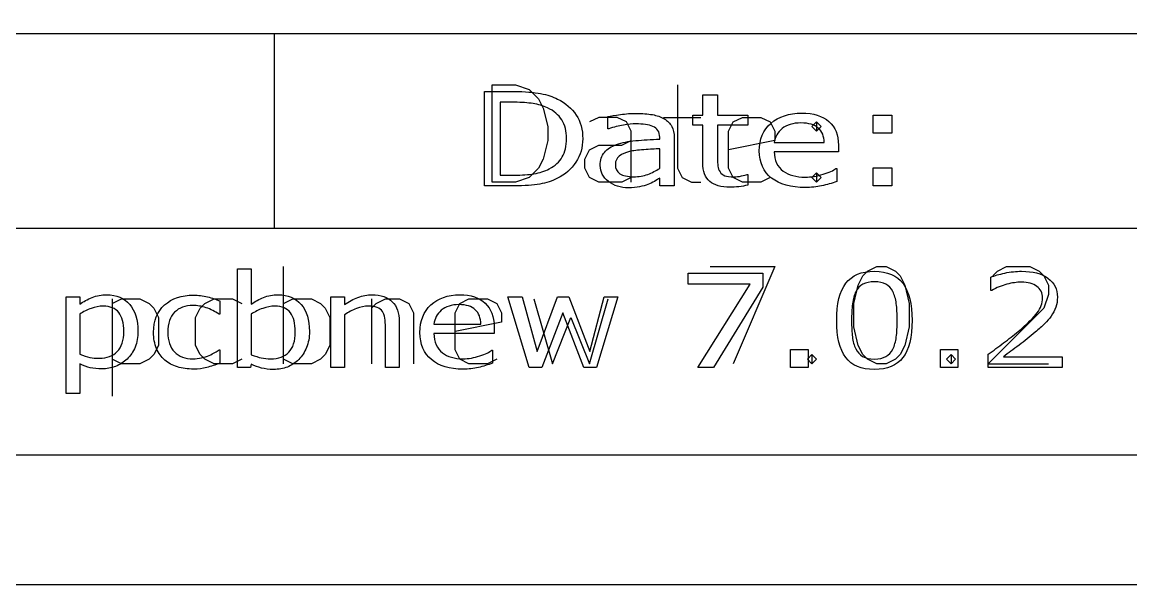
# Model space of a CAD drawing. Header units: millimetres. Extents: x 10 to 410, y 10 to 287.
# Drawn here: x 316.1 to 333.19, y 10 to 18.67 of the extents above; entities that cross this region are included whole.
import ezdxf

# ---------------------------------------------------------------- set-up
doc = ezdxf.new("R2010")
doc.units = ezdxf.units.MM
doc.layers.get('0').update_dxf_attribs({"linetype": 'CONTINUOUS'})

msp = doc.modelspace()

# ---------------------------------------------------------------- linework, layer by layer
at = {"color": 7}
for points in [[(10, 287.0022), (409.989, 287.0022), (409.989, 10), (10, 10)], [(12, 285.0022), (407.989, 285.0022), (407.989, 12), (12, 12)], [(299.989, 44), (407.989, 44), (407.989, 12), (299.989, 12)], [(323.3461, 16.2061), (323.3461, 17.7061), (323.7033, 17.7061), (323.9176, 17.6346), (324.0604, 17.4918), (324.1319, 17.3489), (324.2033, 17.0632), (324.2033, 16.8489), (324.1319, 16.5632), (324.0604, 16.4204), (323.9176, 16.2775), (323.7033, 16.2061)], [(329.50627, 16.96257), (329.21889, 16.96257), (329.21889, 17.24089), (329.50627, 17.24089)], [(324.49319, 16.87859)], [(324.74218, 16.87563)], [(325.92777, 16.41855)], [(329.50627, 16.15007), (329.21889, 16.15007), (329.21889, 16.42839), (329.50627, 16.42839)], [(329.2747, 14.9061), (329.4176, 14.9061), (329.5604, 14.8346), (329.6319, 14.7632), (329.7033, 14.6204), (329.7747, 14.3346), (329.7747, 13.9775), (329.7033, 13.6918), (329.6319, 13.5489), (329.5604, 13.4775), (329.4176, 13.4061), (329.2747, 13.4061), (329.1319, 13.4775), (329.0604, 13.5489), (328.989, 13.6918), (328.9176, 13.9775), (328.9176, 14.3346), (328.989, 14.6204), (329.0604, 14.7632), (329.1319, 14.8346)], [(327.51536, 14.58617), (326.75518, 13.34984), (326.51381, 13.34984), (327.32249, 14.63304), (326.36606, 14.63304), (326.36606, 14.80394), (327.51536, 14.80394)], [(325.28331, 14.44066), (324.9551, 13.34984), (324.75885, 13.34984), (324.43515, 14.19066), (324.11371, 13.34984), (323.91859, 13.34984), (323.587, 14.44066), (323.80806, 14.44066), (324.03927, 13.59593), (324.35395, 14.44066), (324.52877, 14.44066), (324.85134, 13.59593), (325.07014, 14.44066)], [(329.81734, 14.07738)], [(317.66915, 13.90359)], [(317.88786, 13.90867)], [(320.31171, 13.89859)], [(320.53053, 13.90367)], [(328.21576, 13.34984), (327.9462, 13.34984), (327.9462, 13.62816), (328.21576, 13.62816)], [(329.52076, 13.63408)], [(330.52451, 13.34984), (330.25495, 13.34984), (330.25495, 13.62816), (330.52451, 13.62816)]]:
    msp.add_lwpolyline(points, close=True, dxfattribs=at)
for points in [[(299.989, 18.5), (407.989, 18.5)], [(319.989, 18.5), (319.989, 15.5)], [(323.68162, 16.15001), (323.2295, 16.15001), (323.2295, 17.60411), (323.67681, 17.60411)], [(326.2033, 17.7061), (326.2033, 16.4204), (326.2747, 16.2775), (326.4176, 16.2061), (326.5604, 16.2061)], [(323.69119, 17.43814), (323.46754, 17.43814), (323.46754, 16.31607), (323.69119, 16.31607)], [(326.59274, 16.50631), (326.59274, 17.08639), (326.44003, 17.08639), (326.44003, 17.24069), (326.59274, 17.24069), (326.59274, 17.55416), (326.8188, 17.55416), (326.8188, 17.24069), (327.28535, 17.24069), (327.28535, 17.08639), (326.8188, 17.08639), (326.8188, 16.58932)], [(325.489, 16.2061), (325.489, 16.9918), (325.4176, 17.1346), (325.2747, 17.2061), (324.989, 17.2061), (324.8461, 17.1346)], [(325.14244, 17.03121), (325.13044, 17.03121), (325.13044, 17.21773)], [(325.989, 17.2061), (326.5604, 17.2061)], [(327.6319, 16.2775), (327.489, 16.2061), (327.2033, 16.2061), (327.0604, 16.2775), (326.989, 16.4204), (326.989, 16.9918), (327.0604, 17.1346), (327.2033, 17.2061), (327.489, 17.2061), (327.6319, 17.1346), (327.7033, 16.9918), (327.7033, 16.8489), (326.989, 16.7061)], [(328.3461, 17.1346), (328.4176, 17.0632), (328.3461, 16.9918), (328.2747, 17.0632), (328.3461, 17.1346), (328.3461, 16.9918)], [(325.489, 16.2775), (325.3461, 16.2061), (324.989, 16.2061), (324.8461, 16.2775), (324.7747, 16.4204), (324.7747, 16.5632), (324.8461, 16.7061), (324.989, 16.7775), (325.3461, 16.7775), (325.489, 16.8489)], [(325.92773, 16.87079), (325.92773, 16.89909)], [(326.15254, 16.89056), (326.15265, 16.15007)], [(327.69297, 16.81707), (328.46255, 16.81706)], [(328.68259, 16.77604), (328.68259, 16.67643)], [(325.92779, 16.41862), (325.92779, 16.72233)], [(328.68259, 16.67643), (327.69298, 16.67643)], [(328.64414, 16.41668), (328.65614, 16.41668), (328.65614, 16.21648)], [(326.15265, 16.15007), (325.92779, 16.15007), (325.92779, 16.26628)], [(327.27362, 16.32475), (327.28562, 16.32475), (327.28535, 16.15983)], [(328.3461, 16.3489), (328.4176, 16.2775), (328.3461, 16.2061), (328.2747, 16.2775), (328.3461, 16.3489), (328.3461, 16.2061)], [(299.989, 15.5), (407.989, 15.5)], [(319.63384, 13.40077), (319.62034, 13.34997), (319.42183, 13.34997), (319.42183, 14.8695), (319.63387, 14.8695), (319.63387, 14.32653)], [(320.1319, 13.4061), (320.1319, 14.9061)], [(326.7033, 14.9061), (327.7033, 14.9061), (327.0604, 13.4061)], [(331.0604, 14.7632), (331.1319, 14.8346), (331.2747, 14.9061), (331.6319, 14.9061), (331.7747, 14.8346), (331.8461, 14.7632), (331.9176, 14.6204), (331.9176, 14.4775), (331.8461, 14.2632), (330.989, 13.4061), (331.9176, 13.4061)], [(331.04443, 14.53832), (331.03313, 14.53832), (331.03313, 14.74339)], [(316.99121, 13.40476), (316.99121, 12.94773), (316.77917, 12.94773), (316.77917, 14.44089), (316.99121, 14.44089), (316.99121, 14.32663)], [(317.489, 14.4061), (317.489, 12.9061)], [(317.489, 14.3346), (317.6319, 14.4061), (317.9176, 14.4061), (318.0604, 14.3346), (318.1319, 14.2632), (318.2033, 14.1204), (318.2033, 13.6918), (318.1319, 13.5489), (318.0604, 13.4775), (317.9176, 13.4061), (317.6319, 13.4061), (317.489, 13.4775)], [(319.489, 13.4775), (319.3461, 13.4061), (319.0604, 13.4061), (318.9176, 13.4775), (318.8461, 13.5489), (318.7747, 13.6918), (318.7747, 14.1204), (318.8461, 14.2632), (318.9176, 14.3346), (319.0604, 14.4061), (319.3461, 14.4061), (319.489, 14.3346)], [(319.14998, 14.37527), (319.14998, 14.17117), (319.13868, 14.17117)], [(320.1319, 14.3346), (320.2747, 14.4061), (320.5604, 14.4061), (320.7033, 14.3346), (320.7747, 14.2632), (320.8461, 14.1204), (320.8461, 13.6918), (320.7747, 13.5489), (320.7033, 13.4775), (320.5604, 13.4061), (320.2747, 13.4061), (320.1319, 13.4775)], [(321.07306, 14.16437), (321.07306, 13.34992), (320.86102, 13.34992), (320.86102, 14.44074), (321.07306, 14.44074), (321.07306, 14.31965)], [(321.489, 14.4061), (321.489, 13.4061)], [(321.489, 14.2632), (321.5604, 14.3346), (321.7033, 14.4061), (321.9176, 14.4061), (322.0604, 14.3346), (322.1319, 14.1918), (322.1319, 13.4061)], [(323.4176, 13.4775), (323.2747, 13.4061), (322.989, 13.4061), (322.8461, 13.4775), (322.7747, 13.6204), (322.7747, 14.1918), (322.8461, 14.3346), (322.989, 14.4061), (323.2747, 14.4061), (323.4176, 14.3346), (323.489, 14.1918), (323.489, 14.0489), (322.7747, 13.9061)], [(323.989, 14.4061), (324.2747, 13.4061), (324.5604, 14.1204), (324.8461, 13.4061), (325.1319, 14.4061)], [(316.99126, 14.17219), (316.99126, 13.55403)], [(319.63386, 14.17203), (319.63386, 13.54703)], [(321.91445, 14.05789), (321.91437, 13.34984)], [(322.44897, 14.01684), (323.17081, 14.01683)], [(321.91437, 13.34984), (321.70233, 13.34984), (321.70233, 13.97093)], [(323.37721, 13.87621), (322.44898, 13.87621)], [(323.3773, 13.97583), (323.37721, 13.87621)], [(319.13864, 13.62048), (319.14994, 13.62048), (319.14997, 13.41832)], [(323.34119, 13.61645), (323.35249, 13.61645), (323.35249, 13.41626)], [(328.2747, 13.5489), (328.3461, 13.4775), (328.2747, 13.4061), (328.2033, 13.4775), (328.2747, 13.5489), (328.2747, 13.4061)], [(330.4176, 13.5489), (330.489, 13.4775), (330.4176, 13.4061), (330.3461, 13.4775), (330.4176, 13.5489), (330.4176, 13.4061)], [(332.12834, 13.34984), (330.99145, 13.34984), (330.99145, 13.55394)], [(331.22483, 13.51681), (332.12826, 13.51681), (332.12834, 13.34984)]]:
    msp.add_lwpolyline(points, dxfattribs=at)
for points in [[(323.67681, 17.60411), (323.85157, 17.60411), (323.990253, 17.59371), (324.09286, 17.57291)], [(323.97617, 17.41864), (323.89681, 17.43164), (323.801817, 17.43814), (323.69119, 17.43814)], [(324.09286, 17.57291), (324.196267, 17.55271), (324.283643, 17.52471), (324.35499, 17.48891)], [(324.35499, 17.48891), (324.476837, 17.427043), (324.57183, 17.344687), (324.63997, 17.24184)], [(324.20103, 17.35124), (324.130483, 17.383773), (324.05553, 17.40624), (323.97617, 17.41864)], [(324.41987, 17.16667), (324.370937, 17.244797), (324.29799, 17.30632), (324.20103, 17.35124)], [(325.32163, 17.24993), (325.404997, 17.261663), (325.487163, 17.26753), (325.56813, 17.26753)], [(325.56813, 17.26753), (325.662723, 17.26753), (325.74489, 17.26103), (325.81463, 17.24803)], [(327.64248, 17.11393), (327.762727, 17.21875), (327.920647, 17.27116), (328.11624, 17.27116)], [(328.11624, 17.27116), (328.297413, 17.27116), (328.436897, 17.22819), (328.53469, 17.14225)], [(324.49327, 16.87858), (324.49327, 16.992513), (324.468803, 17.088543), (324.41987, 17.16667)], [(324.63997, 17.24184), (324.70811, 17.13898), (324.74218, 17.01691), (324.74218, 16.87563)], [(325.13044, 17.21773), (325.174507, 17.22753), (325.238237, 17.238263), (325.32163, 17.24993)], [(325.3685, 17.08591), (325.295553, 17.07351), (325.2202, 17.055277), (325.14244, 17.03121)], [(325.56691, 17.10541), (325.507577, 17.10541), (325.44144, 17.09891), (325.3685, 17.08591)], [(325.70759, 17.09741), (325.662723, 17.102743), (325.61583, 17.10541), (325.56691, 17.10541)], [(325.82303, 17.06711), (325.790963, 17.08211), (325.752483, 17.09221), (325.70759, 17.09741)], [(325.81463, 17.24803), (325.885177, 17.23563), (325.9461, 17.21413), (325.9974, 17.18353)], [(325.9974, 17.18353), (326.047933, 17.153597), (326.086413, 17.11486), (326.11284, 17.06732)], [(327.46331, 16.68913), (327.46331, 16.867517), (327.523033, 17.009117), (327.64248, 17.11393)], [(328.10421, 17.11979), (327.983163, 17.11979), (327.886567, 17.090823), (327.81442, 17.03289)], [(328.37235, 17.04069), (328.313817, 17.093423), (328.224437, 17.11979), (328.10421, 17.11979)], [(328.53469, 17.14225), (328.63329, 17.056317), (328.68259, 16.934247), (328.68259, 16.77604)], [(325.90003, 17.00261), (325.882363, 17.029943), (325.856697, 17.051443), (325.82303, 17.06711)], [(325.92773, 16.89909), (325.92773, 16.940757), (325.918497, 16.975263), (325.90003, 17.00261)], [(326.11284, 17.06732), (326.139307, 17.019787), (326.15254, 16.960867), (326.15254, 16.89056)], [(327.81442, 17.03289), (327.743073, 16.974957), (327.70259, 16.903017), (327.69297, 16.81707)], [(328.46255, 16.81706), (328.461883, 16.913413), (328.431817, 16.987957), (328.37235, 17.04069)], [(324.42589, 16.59539), (324.470757, 16.67091), (324.49319, 16.76531), (324.49319, 16.87859)], [(324.74218, 16.87558), (324.74218, 16.74342), (324.706507, 16.62363), (324.63516, 16.51621)], [(325.0764, 16.6667), (325.120467, 16.718167), (325.182993, 16.75853), (325.26398, 16.78779)], [(325.26398, 16.78779), (325.345747, 16.817057), (325.443947, 16.836923), (325.55858, 16.84739)], [(325.55858, 16.84739), (325.673213, 16.85779), (325.796263, 16.86559), (325.92773, 16.87079)], [(324.22628, 16.41277), (324.31526, 16.45897), (324.381797, 16.519843), (324.42589, 16.59539)], [(325.0115, 16.4665), (325.0115, 16.549187), (325.033133, 16.61592), (325.0764, 16.6667)], [(325.30492, 16.60903), (325.264853, 16.577763), (325.24482, 16.53447), (325.24482, 16.47915)], [(325.46244, 16.67933), (325.397507, 16.66433), (325.345, 16.640897), (325.30492, 16.60903)], [(325.68369, 16.70763), (325.590703, 16.700963), (325.516953, 16.69153), (325.46244, 16.67933)], [(325.92779, 16.72233), (325.85885, 16.718997), (325.777483, 16.714097), (325.68369, 16.70763)], [(326.8188, 16.58932), (326.8188, 16.532053), (326.820467, 16.48713), (326.8238, 16.45455)], [(327.6509, 16.27116), (327.52584, 16.369467), (327.46331, 16.50879), (327.46331, 16.68913)], [(327.69298, 16.67643), (327.69298, 16.609377), (327.705413, 16.550783), (327.73028, 16.50065)], [(323.9906, 16.33657), (324.076373, 16.350237), (324.154933, 16.375637), (324.22628, 16.41277)], [(324.63516, 16.51621), (324.56462, 16.408783), (324.47043, 16.32545), (324.35259, 16.26621)], [(325.13775, 16.21748), (325.053583, 16.282613), (325.0115, 16.36562), (325.0115, 16.4665)], [(325.24482, 16.47915), (325.24482, 16.416683), (325.268053, 16.369483), (325.31452, 16.33755)], [(325.745, 16.32775), (325.810733, 16.35315), (325.871657, 16.383417), (325.92777, 16.41855)], [(326.69976, 16.21823), (326.628413, 16.278097), (326.59274, 16.374123), (326.59274, 16.50631)], [(326.8238, 16.45455), (326.827133, 16.422683), (326.838367, 16.39275), (326.8575, 16.36475)], [(327.73028, 16.50065), (327.755147, 16.451183), (327.789217, 16.410493), (327.83249, 16.37858)], [(328.44573, 16.32878), (328.538723, 16.358713), (328.60486, 16.388013), (328.64414, 16.41668)], [(323.69119, 16.31607), (323.805823, 16.31607), (323.905627, 16.322903), (323.9906, 16.33657)], [(324.35259, 16.26621), (324.270823, 16.22521), (324.179437, 16.195577), (324.07843, 16.17731)], [(325.31452, 16.33755), (325.360987, 16.306283), (325.431933, 16.29065), (325.52736, 16.29065)], [(325.52736, 16.29065), (325.60672, 16.29065), (325.679267, 16.303017), (325.745, 16.32775)], [(325.92779, 16.26628), (325.907723, 16.255213), (325.880457, 16.23958), (325.84599, 16.21938)], [(326.8575, 16.36475), (326.875167, 16.338683), (326.899233, 16.319483), (326.9297, 16.30715)], [(326.9297, 16.30715), (326.960967, 16.295417), (327.008263, 16.28955), (327.07159, 16.28955)], [(327.07159, 16.28955), (327.108457, 16.28955), (327.146933, 16.293783), (327.18702, 16.30225)], [(327.18702, 16.30225), (327.227087, 16.311383), (327.255953, 16.318883), (327.27362, 16.32475)], [(328.17276, 16.12468), (327.949907, 16.12468), (327.775953, 16.173507), (327.6509, 16.27116)], [(327.83249, 16.37858), (327.874157, 16.347313), (327.923457, 16.32388), (327.98039, 16.30828)], [(327.98039, 16.30828), (328.038123, 16.29268), (328.10145, 16.28488), (328.17037, 16.28488)], [(328.17037, 16.28488), (328.261757, 16.28488), (328.353543, 16.299513), (328.44573, 16.32878)], [(324.07843, 16.17731), (323.978223, 16.15911), (323.845953, 16.15001), (323.68162, 16.15001)], [(325.44558, 16.11978), (325.324533, 16.11978), (325.221923, 16.152347), (325.13775, 16.21748)], [(325.61753, 16.13538), (325.568597, 16.12498), (325.51128, 16.11978), (325.44558, 16.11978)], [(325.74739, 16.17248), (325.709723, 16.15748), (325.666437, 16.145113), (325.61753, 16.13538)], [(325.84599, 16.21938), (325.812323, 16.199847), (325.779457, 16.184213), (325.74739, 16.17248)], [(327.0124, 16.12833), (326.87532, 16.12833), (326.771107, 16.158297), (326.69976, 16.21823)], [(327.14587, 16.13733), (327.096203, 16.13133), (327.051713, 16.12833), (327.0124, 16.12833)], [(327.28535, 16.15983), (327.242883, 16.150697), (327.19639, 16.143197), (327.14587, 16.13733)], [(328.42287, 16.15108), (328.343503, 16.13348), (328.260133, 16.12468), (328.17276, 16.12468)], [(328.65614, 16.21648), (328.579987, 16.190413), (328.50223, 16.168613), (328.42287, 16.15108)], [(328.79662, 14.64769), (328.890607, 14.77139), (329.037227, 14.83324), (329.23648, 14.83324)], [(329.23648, 14.83324), (329.437993, 14.83324), (329.584993, 14.770413), (329.67748, 14.64476)], [(331.03313, 14.74339), (331.08653, 14.76619), (331.157583, 14.787023), (331.24629, 14.80589)], [(331.24629, 14.80589), (331.33577, 14.824757), (331.42224, 14.83419), (331.5057, 14.83419)], [(331.5057, 14.83419), (331.677893, 14.83419), (331.812863, 14.79806), (331.91061, 14.7258)], [(331.91061, 14.7258), (332.008357, 14.65418), (332.05723, 14.556847), (332.05723, 14.4338)], [(328.65563, 14.07542), (328.65563, 14.333887), (328.702627, 14.524643), (328.79662, 14.64769)], [(329.06057, 14.63402), (329.014703, 14.60862), (328.978233, 14.570207), (328.95116, 14.51878)], [(329.23651, 14.67212), (329.165837, 14.67212), (329.10719, 14.65942), (329.06057, 14.63402)], [(329.41133, 14.63402), (329.366197, 14.65942), (329.307923, 14.67212), (329.23651, 14.67212)], [(329.51961, 14.52074), (329.493277, 14.570873), (329.457183, 14.608633), (329.41133, 14.63402)], [(329.67748, 14.64476), (329.77072, 14.51976), (329.81734, 14.330633), (329.81734, 14.07738)], [(331.27789, 14.63402), (331.19819, 14.61322), (331.12037, 14.58132), (331.04443, 14.53832)], [(331.50008, 14.66522), (331.43166, 14.66522), (331.357597, 14.65482), (331.27789, 14.63402)], [(331.74032, 14.60082), (331.683187, 14.643753), (331.603107, 14.66522), (331.50008, 14.66522)], [(331.82722, 14.42406), (331.82722, 14.49958), (331.798253, 14.5585), (331.74032, 14.60082)], [(316.99121, 14.32663), (317.04761, 14.36763), (317.11077, 14.40181), (317.18069, 14.42917)], [(317.18069, 14.42917), (317.25137, 14.45717), (317.32656, 14.47117), (317.40626, 14.47117)], [(317.40626, 14.47117), (317.558147, 14.47117), (317.676197, 14.421367), (317.76041, 14.32176)], [(318.29731, 14.31383), (318.41085, 14.41539), (318.56048, 14.46617), (318.7462, 14.46617)], [(318.7462, 14.46617), (318.818387, 14.46617), (318.889067, 14.45737), (318.95824, 14.43977)], [(318.95824, 14.43977), (319.028167, 14.42217), (319.09208, 14.40067), (319.14998, 14.37527)], [(319.63387, 14.32653), (319.69327, 14.368863), (319.75643, 14.40337), (319.82335, 14.43005)], [(319.82335, 14.43005), (319.89027, 14.457383), (319.965463, 14.47105), (320.04893, 14.47105)], [(320.04893, 14.47105), (320.197803, 14.47105), (320.3151, 14.421573), (320.40082, 14.32262)], [(321.07306, 14.31965), (321.139193, 14.367183), (321.207617, 14.40429), (321.27833, 14.43097)], [(321.27833, 14.43097), (321.34901, 14.457637), (321.42157, 14.47097), (321.49601, 14.47097)], [(321.49601, 14.47097), (321.632103, 14.47097), (321.735867, 14.43549), (321.8073, 14.36453)], [(321.8073, 14.36453), (321.878733, 14.293563), (321.91445, 14.19135), (321.91445, 14.05789)], [(322.4017, 14.31372), (322.514487, 14.418533), (322.662613, 14.47094), (322.84608, 14.47094)], [(322.84608, 14.47094), (323.016013, 14.47094), (323.146847, 14.427973), (323.23858, 14.34204)], [(328.95116, 14.51878), (328.925627, 14.47058), (328.90796, 14.407757), (328.89816, 14.33031)], [(329.57371, 14.33519), (329.56471, 14.40811), (329.546677, 14.46996), (329.51961, 14.52074)], [(331.74712, 14.19261), (331.80052, 14.264223), (331.82722, 14.341373), (331.82722, 14.42406)], [(332.05723, 14.4338), (332.05723, 14.378467), (332.048963, 14.32671), (332.03243, 14.27853)], [(317.16833, 14.26209), (317.106663, 14.23929), (317.04764, 14.209323), (316.99126, 14.17219)], [(317.35218, 14.29629), (317.291247, 14.29629), (317.229963, 14.28489), (317.16833, 14.26209)], [(317.59128, 14.19859), (317.539413, 14.263723), (317.459713, 14.29629), (317.35218, 14.29629)], [(317.66908, 13.90367), (317.66908, 14.035183), (317.643147, 14.13349), (317.59128, 14.19859)], [(317.76041, 14.32176), (317.845377, 14.2228), (317.88786, 14.085103), (317.88786, 13.90867)], [(318.12813, 13.8939), (318.12813, 14.072287), (318.184523, 14.212263), (318.29731, 14.31383)], [(318.45181, 14.20148), (318.38263, 14.13182), (318.34804, 14.02928), (318.34804, 13.89386)], [(318.73716, 14.30695), (318.616853, 14.30695), (318.521737, 14.271793), (318.45181, 14.20148)], [(318.93792, 14.27175), (318.869493, 14.295217), (318.802573, 14.30695), (318.73716, 14.30695)], [(319.13868, 14.17117), (319.074013, 14.21477), (319.007093, 14.248297), (318.93792, 14.27175)], [(319.80981, 14.26093), (319.746677, 14.23813), (319.688027, 14.208497), (319.63386, 14.17203)], [(319.99703, 14.29613), (319.935363, 14.29613), (319.872957, 14.284397), (319.80981, 14.26093)], [(320.23727, 14.19457), (320.18767, 14.262277), (320.10759, 14.29613), (319.99703, 14.29613)], [(320.31167, 13.89867), (320.31167, 14.028877), (320.28687, 14.12751), (320.23727, 14.19457)], [(320.40082, 14.32262), (320.487293, 14.22366), (320.53053, 14.08401), (320.53053, 13.90367)], [(321.25465, 14.25907), (321.191517, 14.234337), (321.130987, 14.20277), (321.07306, 14.16437)], [(321.43623, 14.29617), (321.378363, 14.29617), (321.317837, 14.283803), (321.25465, 14.25907)], [(321.57383, 14.27567), (321.538497, 14.289337), (321.49263, 14.29617), (321.43623, 14.29617)], [(321.65503, 14.21507), (321.63623, 14.242403), (321.609163, 14.262603), (321.57383, 14.27567)], [(321.69223, 14.11156), (321.68543, 14.155827), (321.67303, 14.19033), (321.65503, 14.21507)], [(322.23365, 13.88891), (322.23365, 14.067297), (322.289667, 14.2089), (322.4017, 14.31372)], [(322.56288, 14.23266), (322.49596, 14.174727), (322.45799, 14.102787), (322.44897, 14.01684)], [(322.8347, 14.31956), (322.72116, 14.31956), (322.630553, 14.290593), (322.56288, 14.23266)], [(323.08621, 14.24046), (323.031343, 14.293193), (322.947507, 14.31956), (322.8347, 14.31956)], [(323.17081, 14.01683), (323.170143, 14.113183), (323.141943, 14.187727), (323.08621, 14.24046)], [(323.23858, 14.34204), (323.33106, 14.2561), (323.3773, 14.13403), (323.3773, 13.97583)], [(328.89816, 14.33031), (328.88916, 14.252837), (328.88466, 14.167873), (328.88466, 14.07542)], [(329.58841, 14.07738), (329.58841, 14.17634), (329.58351, 14.262277), (329.57371, 14.33519)], [(331.45049, 13.90453), (331.594857, 14.025623), (331.693733, 14.12165), (331.74712, 14.19261)], [(332.03243, 14.27853), (332.01663, 14.230997), (331.99293, 14.18575), (331.96133, 14.14279)], [(321.70233, 13.97093), (321.70233, 14.021063), (321.698963, 14.06794), (321.69223, 14.11156)], [(328.79436, 13.50511), (328.701873, 13.62881), (328.65563, 13.818913), (328.65563, 14.07542)], [(328.88466, 14.07542), (328.88466, 13.97386), (328.888793, 13.8889), (328.89706, 13.82054)], [(329.57371, 13.81957), (329.58351, 13.891183), (329.58841, 13.97712), (329.58841, 14.07738)], [(329.81734, 14.07738), (329.81734, 13.816313), (329.76997, 13.62458), (329.67523, 13.50218)], [(331.85757, 14.02365), (331.818437, 13.984583), (331.77069, 13.941287), (331.71433, 13.89376)], [(331.96133, 14.14279), (331.931997, 14.10239), (331.89741, 14.062677), (331.85757, 14.02365)], [(317.56985, 13.59695), (317.63605, 13.665957), (317.66915, 13.76817), (317.66915, 13.90359)], [(317.88788, 13.90867), (317.88788, 13.82013), (317.873213, 13.739077), (317.84388, 13.66551)], [(318.17323, 13.64293), (318.143163, 13.714543), (318.12813, 13.7982), (318.12813, 13.8939)], [(318.34804, 13.89386), (318.34804, 13.762353), (318.381877, 13.661117), (318.44955, 13.59015)], [(320.21133, 13.58413), (320.27825, 13.65119), (320.31171, 13.75601), (320.31171, 13.89859)], [(320.53048, 13.90367), (320.53048, 13.812523), (320.515447, 13.730493), (320.48538, 13.65758)], [(322.40959, 13.47094), (322.292297, 13.569247), (322.23365, 13.70857), (322.23365, 13.88891)], [(322.44898, 13.87621), (322.44898, 13.80915), (322.460647, 13.750553), (322.48398, 13.70042)], [(331.2283, 13.72972), (331.308, 13.78832), (331.382063, 13.84659), (331.45049, 13.90453)], [(331.71433, 13.89376), (331.633877, 13.825407), (331.55079, 13.759003), (331.46507, 13.69455)], [(322.48398, 13.70042), (322.507313, 13.650953), (322.53928, 13.610263), (322.57988, 13.57835)], [(328.89706, 13.82054), (328.905327, 13.75218), (328.922993, 13.690983), (328.95006, 13.63695)], [(329.52071, 13.63402), (329.547043, 13.686753), (329.56471, 13.748603), (329.57371, 13.81957)], [(330.99145, 13.55394), (331.070397, 13.61254), (331.149347, 13.671133), (331.2283, 13.72972)], [(331.46507, 13.69455), (331.37935, 13.63075), (331.29927, 13.571503), (331.22483, 13.51681)], [(316.99126, 13.55403), (317.051393, 13.530563), (317.1029, 13.514597), (317.14578, 13.50613)], [(317.14578, 13.50613), (317.18938, 13.497663), (317.23863, 13.49343), (317.29353, 13.49343)], [(317.29353, 13.49343), (317.411577, 13.49343), (317.503683, 13.527937), (317.56985, 13.59695)], [(317.84388, 13.66551), (317.814547, 13.59259), (317.77319, 13.53074), (317.71981, 13.47996)], [(318.30068, 13.46519), (318.245813, 13.512057), (318.20333, 13.571303), (318.17323, 13.64293)], [(318.44955, 13.59015), (318.517977, 13.519837), (318.613847, 13.48468), (318.73716, 13.48468)], [(318.73716, 13.48468), (318.780027, 13.48468), (318.823637, 13.48958), (318.86799, 13.49938)], [(318.86799, 13.49938), (318.912323, 13.509113), (318.952173, 13.521813), (318.98754, 13.53748)], [(318.98754, 13.53748), (319.01834, 13.551147), (319.047273, 13.56548), (319.07434, 13.58048)], [(319.07434, 13.58048), (319.101407, 13.59608), (319.12284, 13.609413), (319.13864, 13.62048)], [(319.63386, 13.54703), (319.693993, 13.52363), (319.7455, 13.507363), (319.78838, 13.49823)], [(319.78838, 13.49823), (319.83198, 13.489097), (319.88123, 13.48453), (319.93613, 13.48453)], [(319.93613, 13.48453), (320.05343, 13.48453), (320.145163, 13.51773), (320.21133, 13.58413)], [(320.48538, 13.65758), (320.456047, 13.58466), (320.416197, 13.52346), (320.36583, 13.47398)], [(322.57988, 13.57835), (322.619013, 13.547083), (322.665257, 13.52365), (322.71861, 13.50805)], [(322.71861, 13.50805), (322.772743, 13.49245), (322.832143, 13.48465), (322.89681, 13.48465)], [(322.89681, 13.48465), (322.98253, 13.48465), (323.068623, 13.499283), (323.15509, 13.52855)], [(323.15509, 13.52855), (323.242317, 13.558483), (323.30435, 13.587783), (323.34119, 13.61645)], [(329.23648, 13.31957), (329.034973, 13.31957), (328.8876, 13.381417), (328.79436, 13.50511)], [(328.95006, 13.63695), (328.97486, 13.58615), (329.009823, 13.547413), (329.05495, 13.52074)], [(329.05495, 13.52074), (329.100817, 13.494073), (329.161343, 13.48074), (329.23653, 13.48074)], [(329.67523, 13.50218), (329.581237, 13.38044), (329.434987, 13.31957), (329.23648, 13.31957)], [(329.23653, 13.48074), (329.30721, 13.48074), (329.36586, 13.49344), (329.41248, 13.51884)], [(329.41248, 13.51884), (329.45908, 13.54424), (329.495173, 13.582653), (329.52076, 13.63408)], [(317.15249, 13.34716), (317.099823, 13.35956), (317.046063, 13.37876), (316.99121, 13.40476)], [(317.3307, 13.32856), (317.2653, 13.32856), (317.205897, 13.33476), (317.15249, 13.34716)], [(317.54386, 13.36766), (317.47694, 13.341593), (317.405887, 13.32856), (317.3307, 13.32856)], [(317.71981, 13.47996), (317.67021, 13.43176), (317.61156, 13.394327), (317.54386, 13.36766)], [(318.4958, 13.35972), (318.41986, 13.383187), (318.35482, 13.418343), (318.30068, 13.46519)], [(318.74619, 13.32552), (318.65521, 13.32552), (318.571747, 13.33692), (318.4958, 13.35972)], [(318.94808, 13.34992), (318.884947, 13.333653), (318.81765, 13.32552), (318.74619, 13.32552)], [(319.14997, 13.41832), (319.07929, 13.389053), (319.011993, 13.366253), (318.94808, 13.34992)], [(319.79174, 13.34217), (319.73834, 13.356503), (319.685707, 13.376037), (319.63384, 13.40077)], [(319.97897, 13.31967), (319.907537, 13.31967), (319.845127, 13.32717), (319.79174, 13.34217)], [(320.18988, 13.35777), (320.125947, 13.33237), (320.055643, 13.31967), (319.97897, 13.31967)], [(320.36583, 13.47398), (320.31243, 13.422513), (320.25378, 13.383777), (320.18988, 13.35777)], [(322.89909, 13.32446), (322.690057, 13.32446), (322.52689, 13.373287), (322.40959, 13.47094)], [(323.13368, 13.35086), (323.059247, 13.33326), (322.98105, 13.32446), (322.89909, 13.32446)], [(323.35249, 13.41626), (323.281057, 13.390193), (323.20812, 13.368393), (323.13368, 13.35086)]]:
    msp.add_open_spline(points, degree=3, dxfattribs=at)

doc.saveas('drawing.dxf')
